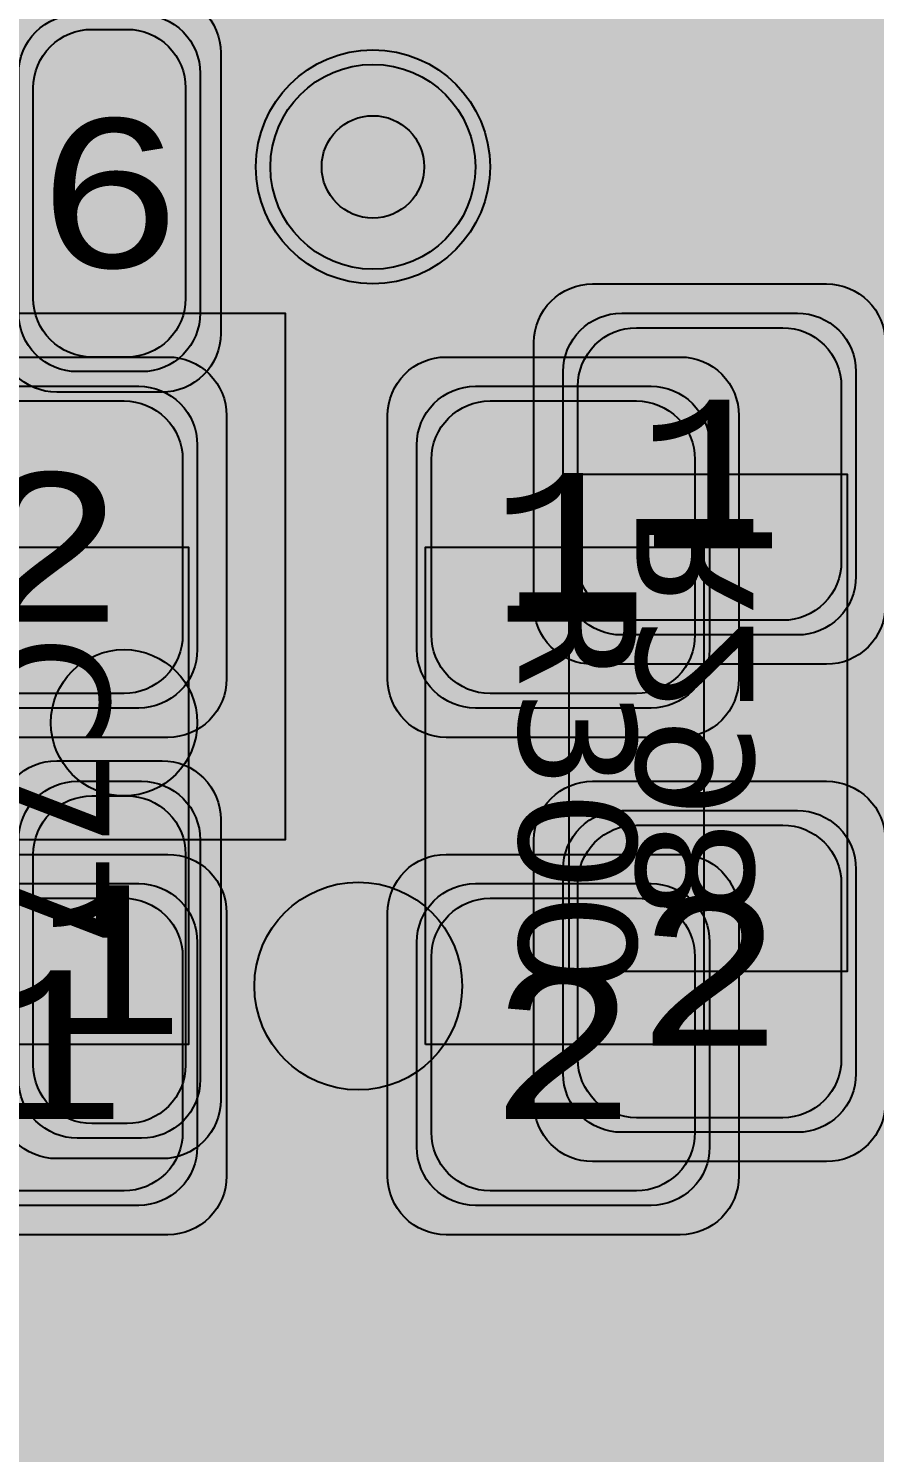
# Model space of a CAD drawing. Extents: x -28 to 199, y -61 to 255.
# Drawn here: x 108.424 to 111.313, y 153.506 to 158.373 of the extents above; entities that cross this region are included whole.
import ezdxf
from ezdxf.enums import TextEntityAlignment as Align

# ---------------------------------------------------------------- set-up
doc = ezdxf.new("R2010")
doc.units = 0
doc.header["$MEASUREMENT"] = 0
for name, color, linetype in [('ASSEMBLY_OUTLINES_BTM', 191, 'CONTINUOUS'), ('ASSEMBLY_OUTLINES_TOP', 102, 'CONTINUOUS'), ('ASSEMBLY_PART_NUMBERS_BTM', 191, 'CONTINUOUS'), ('ASSEMBLY_PART_NUMBERS_TOP', 102, 'CONTINUOUS'), ('ASSEMBLY_REF_DES_BTM', 191, 'CONTINUOUS'), ('ASSEMBLY_REF_DES_TOP', 102, 'CONTINUOUS'), ('DRILL_DRAWING', 21, 'CONTINUOUS'), ('GENERATED_SILKSCREEN_BTM', 255, 'CONTINUOUS'), ('GENERATED_SILKSCREEN_TOP', 140, 'CONTINUOUS'), ('PART_PADS_SMD_BTM', 10, 'CONTINUOUS'), ('PART_PADS_SMD_TOP', 150, 'CONTINUOUS'), ('PIN_NUMBERS_BTM', 8, 'CONTINUOUS'), ('PIN_NUMBERS_TOP', 8, 'CONTINUOUS'), ('PLACEMENT_OUTLINES_BTM', 222, 'CONTINUOUS'), ('PLACEMENT_OUTLINES_TOP', 130, 'CONTINUOUS'), ('PLANE_SHAPES_LAYER_2', 230, 'CONTINUOUS'), ('PLANE_SHAPES_LAYER_3', 81, 'CONTINUOUS'), ('SILKSCREEN_OUTLINES_BTM', 211, 'CONTINUOUS'), ('SILKSCREEN_OUTLINES_TOP', 150, 'CONTINUOUS'), ('SILKSCREEN_REF_DES_BTM', 211, 'CONTINUOUS'), ('SILKSCREEN_REF_DES_TOP', 150, 'CONTINUOUS'), ('SOLDERMASK_PADS_BTM', 12, 'CONTINUOUS'), ('SOLDERMASK_PADS_TOP', 180, 'CONTINUOUS'), ('SOLDERPASTE_PADS_BTM', 12, 'CONTINUOUS'), ('SOLDERPASTE_PADS_TOP', 180, 'CONTINUOUS'), ('TRACES_LAYER_BOTTOM', 10, 'CONTINUOUS'), ('TRACES_LAYER_TOP', 150, 'CONTINUOUS'), ('VIA_HOLES_LAYER_2', 30, 'CONTINUOUS'), ('VIA_HOLES_LAYER_3', 30, 'CONTINUOUS'), ('VIA_HOLES_LAYER_BOTTOM', 30, 'CONTINUOUS'), ('VIA_HOLES_LAYER_TOP', 30, 'CONTINUOUS'), ('VIA_PADS_LAYER_2', 230, 'CONTINUOUS'), ('VIA_PADS_LAYER_3', 81, 'CONTINUOUS'), ('VIA_PADS_LAYER_BOTTOM', 10, 'CONTINUOUS'), ('VIA_PADS_LAYER_TOP', 150, 'CONTINUOUS')]:
    doc.layers.add(name, color=color, linetype=linetype)
doc.styles.add('COURIER_NEW', font='COUR.TTF')
doc.styles.add('VERDANA', font='verdana.TTF')
doc.styles.add('VERIBEST_GERBER_0', font='txt')

msp = doc.modelspace()

# ---------------------------------------------------------------- hatches: boundary and pattern name
at = {"layer": 'ASSEMBLY_OUTLINES_BTM'}
h = msp.add_hatch(color=256, dxfattribs=at)
edge = h.paths.add_edge_path()
edge.add_arc((108.75, 156), 0.25, 0, 360)
at = {"layer": 'GENERATED_SILKSCREEN_BTM'}
h = msp.add_hatch(color=256, dxfattribs=at)
edge = h.paths.add_edge_path()
edge.add_arc((109.55, 155.1), 0.355, 0, 360)
at = {"layer": 'PLANE_SHAPES_LAYER_2'}
h = msp.add_hatch(color=256, dxfattribs=at)
h.paths.add_polyline_path([(169.5, 129.25), (149.5, 129.25), (142.25, 122), (142.25, 90.5), (147.5, 90.5), (147.5, 80), (154, 80), (154, 69.25), (131.75, 69.25), (131.75, 73.25), (121.25, 73.25), (121.25, 81), (110.5, 81), (110.5, 125.75), (106.5, 125.75), (106.5, 128.75), (93.5, 128.75), (93.5, 120.25), (91.75, 120.25), (91.75, 121.5), (80, 121.5), (80, 118.25), (73.25, 118.25), (73.25, 124.5), (67.5, 124.5), (67.5, 128), (57.75, 128), (57.75, 120.25), (55.25, 120.25), (55.25, 121.5), (47.5, 121.5), (47.5, 119), (35, 119), (35, 134.75), (32.75, 134.75), (32.75, 159.75), (29.25, 159.75), (29.25, 175.25), (22.5, 175.25), (22.5, 195.25), (17.25, 195.25), (17.25, 198), (22.5, 198), (22.5, 216.5), (40.25, 216.5), (40.25, 235.5), (54.5, 235.5), (54.5, 254), (87.25, 254), (87.25, 236.25), (86.25, 236.25), (86.25, 228.75), (81, 228.75), (81, 218.75), (95.25, 218.75), (95.25, 194.5), (87, 194.5), (87, 172), (131.1, 172), (131.1, 208.75), (115.5, 208.75), (115.5, 213.75), (106.75, 213.75), (106.75, 218.75), (110.25, 222.25), (110.25, 226.25), (142.5, 226.25), (142.5, 221.5), (160.5, 221.5), (160.5, 240.75), (169.5, 240.75)])
h.paths.add_polyline_path([(35.5, 149.5), (41.75, 149.5), (41.75, 152), (39.25, 152), (39.25, 154), (37.75, 154), (37.75, 152), (35.5, 152)], flags=16)
h.paths.add_polyline_path([(37.5, 125.75), (37.5, 128.75), (42.75, 128.75), (42.75, 125.75)], flags=16)
h.paths.add_polyline_path([(52, 127.75), (52, 130.75), (54.25, 130.75), (54.25, 127.75)], flags=16)
h.paths.add_polyline_path([(50.75, 219.5), (50.75, 226.5), (71.75, 226.5), (71.75, 219.5)], flags=16)
h.paths.add_polyline_path([(66.5, 150.75), (66.5, 177.5), (72.25, 177.5), (72.25, 150.75)], flags=16)
h.paths.add_polyline_path([(47.25, 185.25), (73, 185.25), (73, 188.25), (70.25, 188.25), (70.25, 191), (47.25, 191)], flags=16)
h.paths.add_polyline_path([(84.5, 208), (84.5, 212.75), (85, 212.75), (85, 208)], flags=16)
h.paths.add_polyline_path([(61.5, 137.25), (87.75, 137.25), (87.75, 140.5), (84.75, 140.5), (84.75, 143), (61.5, 143)], flags=16)
h.paths.add_polyline_path([(88.75, 127), (88.75, 130), (91, 130), (91, 127)], flags=16)
h.paths.add_polyline_path([(85.5, 130.25), (85.5, 132.5), (91, 132.5), (91, 130.25)], flags=16)
h.paths.add_polyline_path([(108.75, 142.25), (135.75, 142.25), (135.75, 145.75), (132.25, 145.75), (132.25, 149), (108.75, 149)], flags=16)
h.paths.add_polyline_path([(114.25, 126.75), (140.75, 126.75), (140.75, 129.75), (137.25, 129.75), (137.25, 133), (114.25, 133)], flags=16)
h.paths.add_polyline_path([(155.25, 180.25), (166.25, 180.25), (166.25, 186.25), (152.25, 186.25), (152.25, 183), (155.25, 183)], flags=16)
at = {"layer": 'PLANE_SHAPES_LAYER_3'}
h = msp.add_hatch(color=256, dxfattribs=at)
h.paths.add_polyline_path([(169.5, 129.25), (149.5, 129.25), (142.25, 122), (142.25, 90.5), (147.5, 90.5), (147.5, 80), (154, 80), (154, 69.25), (131.75, 69.25), (131.75, 73.25), (121.25, 73.25), (121.25, 81), (110.5, 81), (110.5, 125.75), (106.5, 125.75), (106.5, 128.75), (93.5, 128.75), (93.5, 120.25), (91.75, 120.25), (91.75, 121.5), (80, 121.5), (80, 118.25), (73.25, 118.25), (73.25, 124.5), (67.5, 124.5), (67.5, 127.75), (58.25, 127.75), (58.25, 130.25), (88.75, 130.25), (88.75, 127), (91, 127), (91, 132.5), (55, 132.5), (55, 131.25), (52, 131.25), (52, 127.75), (55, 127.75), (55, 127.25), (57.75, 127.25), (57.75, 120.25), (55.25, 120.25), (55.25, 121.5), (47.5, 121.5), (47.5, 119), (35, 119), (35, 134.75), (32.75, 134.75), (32.75, 159.75), (29.25, 159.75), (29.25, 175.25), (22.5, 175.25), (22.5, 195.25), (17.25, 195.25), (17.25, 198), (22.5, 198), (22.5, 216.5), (40.25, 216.5), (40.25, 235.5), (54.5, 235.5), (54.5, 254), (87.25, 254), (87.25, 236.25), (86.25, 236.25), (86.25, 228.75), (81, 228.75), (81, 218.75), (95.25, 218.75), (95.25, 194.5), (87, 194.5), (87, 172), (131.1, 172), (131.1, 208.75), (115.5, 208.75), (115.5, 213.75), (106.75, 213.75), (106.75, 218.75), (110.25, 222.25), (110.25, 226.25), (142.5, 226.25), (142.5, 221.5), (160.5, 221.5), (160.5, 240.75), (169.5, 240.75)])
h.paths.add_polyline_path([(35.5, 149.5), (41.75, 149.5), (41.75, 152), (39.25, 152), (39.25, 154), (37.75, 154), (37.75, 152), (35.5, 152)], flags=16)
h.paths.add_polyline_path([(37.5, 125.75), (37.5, 128.75), (42.75, 128.75), (42.75, 125.75)], flags=16)
h.paths.add_polyline_path([(50.75, 219.5), (50.75, 226.5), (71.75, 226.5), (71.75, 219.5)], flags=16)
h.paths.add_polyline_path([(66.5, 150.75), (66.5, 177.5), (72.25, 177.5), (72.25, 150.75)], flags=16)
h.paths.add_polyline_path([(47.25, 185.25), (73, 185.25), (73, 188.25), (70.25, 188.25), (70.25, 191), (47.25, 191)], flags=16)
h.paths.add_polyline_path([(84.5, 208), (84.5, 212.75), (85, 212.75), (85, 208)], flags=16)
h.paths.add_polyline_path([(61.5, 137.25), (87.75, 137.25), (87.75, 140.5), (84.75, 140.5), (84.75, 143), (61.5, 143)], flags=16)
h.paths.add_polyline_path([(108.75, 142.25), (135.75, 142.25), (135.75, 145.75), (132.25, 145.75), (132.25, 149), (108.75, 149)], flags=16)
h.paths.add_polyline_path([(114.25, 126.75), (140.75, 126.75), (140.75, 129.75), (137.25, 129.75), (137.25, 133), (114.25, 133)], flags=16)
h.paths.add_polyline_path([(155.25, 180.25), (166.25, 180.25), (166.25, 186.25), (152.25, 186.25), (152.25, 183), (155.25, 183)], flags=16)
at = {"layer": 'SILKSCREEN_OUTLINES_BTM'}
h = msp.add_hatch(color=256, dxfattribs=at)
edge = h.paths.add_edge_path()
edge.add_arc((109.55, 155.1), 0.355, 0, 360)
at = {"layer": 'VIA_HOLES_LAYER_2'}
h = msp.add_hatch(color=256, dxfattribs=at)
edge = h.paths.add_edge_path()
edge.add_arc((109.6, 157.9), 0.175, 0, 360)
at = {"layer": 'VIA_HOLES_LAYER_3'}
h = msp.add_hatch(color=256, dxfattribs=at)
edge = h.paths.add_edge_path()
edge.add_arc((109.6, 157.9), 0.175, 0, 360)
at = {"layer": 'VIA_HOLES_LAYER_BOTTOM'}
h = msp.add_hatch(color=256, dxfattribs=at)
edge = h.paths.add_edge_path()
edge.add_arc((109.6, 157.9), 0.175, 0, 360)
at = {"layer": 'VIA_HOLES_LAYER_TOP'}
h = msp.add_hatch(color=256, dxfattribs=at)
edge = h.paths.add_edge_path()
edge.add_arc((109.6, 157.9), 0.175, 0, 360)

# ---------------------------------------------------------------- linework, layer by layer
at = {"layer": 'ASSEMBLY_OUTLINES_BTM', "const_width": 0.1}
msp.add_lwpolyline([(106.2, 155.6), (106.2, 157.4), (109.3, 157.4), (109.3, 155.6)], close=True, dxfattribs=at)
at = {"layer": 'ASSEMBLY_OUTLINES_BTM'}
msp.add_lwpolyline([(110.27, 155.15), (110.27, 156.85), (111.22, 156.85), (111.22, 155.15)], close=True, dxfattribs=at)
msp.add_circle((108.75, 156), 0.25, dxfattribs=at)
at = {"layer": 'ASSEMBLY_OUTLINES_TOP'}
for points in [[(108.02, 154.9), (108.02, 156.6), (108.97, 156.6), (108.97, 154.9)], [(109.78, 154.9), (109.78, 156.6), (110.73, 156.6), (110.73, 154.9)]]:
    msp.add_lwpolyline(points, close=True, dxfattribs=at)
at = {"layer": 'GENERATED_SILKSCREEN_BTM', "const_width": 0.15}
for points in [[(109.300005, 155.6, -0.4142135624), (109.3, 155.599995), (109.085, 155.599995), (109.085, 155.6), (109.085, 155.600005), (109.299995, 155.600005), (109.299995, 157.399995), (109.085, 157.399995), (109.085, 157.4), (109.085, 157.400005), (109.3, 157.400005, -0.4142135624), (109.300005, 157.4), (109.300005, 155.6)], [(110.270005, 155.707911, 1.22306e-05), (110.269995, 155.707902), (110.269995, 156.292098, 1.22306e-05), (110.270005, 156.292089), (110.270005, 155.707911)], [(111.220005, 155.716156, 1.1642e-05), (111.219995, 155.716164), (111.219995, 156.283836, 1.1642e-05), (111.220005, 156.283844), (111.220005, 155.716156)]]:
    msp.add_lwpolyline(points, format="xyb", dxfattribs=at)
for points in [[(108.9936, 153.4092), (108.9936, 154.1604), (108.9944, 154.166), (108.9968, 154.17), (109.0008, 154.1724), (109.0064, 154.1732), (109.0104, 154.174), (109.0144, 154.174), (109.0176, 154.1724), (109.0208, 154.1692), (109.1768, 153.95), (109.1784, 153.9468), (109.1792, 153.9444), (109.1792, 153.9388), (109.1768, 153.934), (109.1728, 153.93), (109.168, 153.9268), (109.1624, 153.9252), (109.1592, 153.9252), (109.1568, 153.926), (109.1528, 153.9308), (109.0248, 154.11), (109.0248, 153.4092)], [(109.6216, 153.4092), (109.4968, 153.51), (109.4968, 153.7972), (109.6056, 153.7092), (109.6088, 153.7076), (109.6096, 153.7068), (109.612, 153.706), (109.6152, 153.706), (109.8848, 153.706), (109.888, 153.706), (109.8928, 153.7076), (109.8944, 153.7092), (110.0288, 153.818), (110.0312, 153.8188), (110.032, 153.8204), (110.0336, 153.8228), (110.0352, 153.8284), (110.036, 153.8316), (110.036, 154.0508), (110.0352, 154.0548), (110.0336, 154.058), (110.032, 154.0604), (110.0312, 154.0612), (110.0288, 154.0636), (109.8944, 154.1732), (109.8912, 154.174), (109.8896, 154.1748), (109.888, 154.1756), (109.8848, 154.1764), (109.6152, 154.1764), (109.612, 154.1756), (109.6104, 154.1748), (109.608, 154.174), (109.6048, 154.1732), (109.4704, 154.0636), (109.468, 154.0596), (109.4672, 154.0564), (109.4656, 154.054), (109.4648, 154.0508), (109.4648, 153.502), (109.4656, 153.4996), (109.4672, 153.494), (109.468, 153.4924), (109.4704, 153.4892), (109.6048, 153.3796)], [(110.0032, 154.0428), (110.0032, 153.8396), (109.88, 153.738), (109.6216, 153.738), (109.4968, 153.8396), (109.4968, 154.0428), (109.6216, 154.1436), (109.88, 154.1436), (110.0032, 154.0428)], [(110.3616, 153.3796), (110.2264, 153.4892), (110.224, 153.4924), (110.2232, 153.494), (110.2216, 153.498), (110.2208, 153.502), (110.2208, 154.0508), (110.2216, 154.0548), (110.2232, 154.0572), (110.2232, 154.0596), (110.2248, 154.0604), (110.2256, 154.0612), (110.2264, 154.0628), (110.3616, 154.1732)], [(110.7592, 154.1436), (110.3776, 154.1436), (110.2528, 154.0428), (110.2528, 153.51), (110.3776, 153.4092), (110.7592, 153.4092), (110.7592, 154.1436)], [(110.3616, 154.1732), (110.3656, 154.1748), (110.3688, 154.1756), (110.372, 154.1764), (110.7768, 154.1764), (110.7824, 154.1748), (110.7872, 154.1708), (110.7912, 154.166), (110.7928, 154.1604), (110.7928, 153.3924)], [(109.8944, 153.3796), (110.0288, 153.4892), (110.0312, 153.4908), (110.0328, 153.4932), (110.0336, 153.498), (110.0328, 153.5036), (110.0304, 153.5092), (110.0264, 153.5132), (110.0216, 153.5164), (110.016, 153.5172), (110.0104, 153.5156), (109.88, 153.4092)]]:
    msp.add_lwpolyline(points, dxfattribs=at)
at = {"layer": 'GENERATED_SILKSCREEN_BTM'}
msp.add_circle((109.55, 155.1), 0.355, dxfattribs=at)
at = {"layer": 'GENERATED_SILKSCREEN_TOP', "const_width": 0.15}
for points in [[(108.970005, 155.466156, 1.1642e-05), (108.969995, 155.466164), (108.969995, 156.033836, 1.1642e-05), (108.970005, 156.033844), (108.970005, 155.466156)], [(109.780005, 155.466164, 1.1642e-05), (109.779995, 155.466156), (109.779995, 156.033844, 1.1642e-05), (109.780005, 156.033836), (109.780005, 155.466164)], [(110.730005, 155.457902, 1.22306e-05), (110.729995, 155.457911), (110.729995, 156.042089, 1.22306e-05), (110.730005, 156.042098), (110.730005, 155.457902)]]:
    msp.add_lwpolyline(points, format="xyb", dxfattribs=at)
for points in [[(110.0392, 153.4756), (110.0408, 153.4732), (110.0448, 153.4724), (110.0488, 153.47), (110.0528, 153.47), (110.2176, 153.47), (110.2216, 153.47), (110.224, 153.4724), (110.2264, 153.4724), (110.2272, 153.4732), (110.228, 153.474), (110.2304, 153.4756), (110.34, 153.6116), (110.3416, 153.6156), (110.3424, 153.618), (110.3432, 153.622), (110.3432, 154.0252), (110.3416, 154.0324), (110.3376, 154.0364), (110.3336, 154.0412), (110.3272, 154.0428), (109.5592, 154.0428), (109.5528, 154.0412), (109.5488, 154.0372), (109.5464, 154.0324), (109.5456, 154.0268), (109.5464, 154.0204), (109.5488, 154.0148), (109.5528, 154.0108), (109.5592, 154.0092), (109.9272, 154.0092), (109.9272, 153.6332), (109.5544, 153.502), (109.5488, 153.4988), (109.5456, 153.4932), (109.5448, 153.4868), (109.5464, 153.482), (109.5496, 153.4772), (109.5536, 153.4732), (109.5584, 153.4708), (109.5648, 153.4724), (109.9376, 153.6036), (110.0392, 153.4756)], [(110.3104, 154.0092), (110.3104, 153.626), (110.2096, 153.502), (110.0608, 153.502), (109.9592, 153.626), (109.9592, 154.0092), (110.3104, 154.0092)]]:
    msp.add_lwpolyline(points, dxfattribs=at)
at = {"layer": 'PART_PADS_SMD_BTM'}
for points in [[(108.59, 157.2, -0.4142135624), (108.39, 157.4), (108.39, 158.22, -0.4142135624), (108.59, 158.42), (108.81, 158.42, -0.4142135624), (109.01, 158.22), (109.01, 157.4, -0.4142135624), (108.81, 157.2)], [(111.05, 157.4, -0.4142135624), (111.25, 157.2), (111.25, 156.5, -0.4142135624), (111.05, 156.3), (110.45, 156.3, -0.4142135624), (110.25, 156.5), (110.25, 157.2, -0.4142135624), (110.45, 157.4)], [(108.59, 154.58, -0.4142135624), (108.39, 154.78), (108.39, 155.6, -0.4142135624), (108.59, 155.8), (108.81, 155.8, -0.4142135624), (109.01, 155.6), (109.01, 154.78, -0.4142135624), (108.81, 154.58)], [(111.05, 155.7, -0.4142135624), (111.25, 155.5), (111.25, 154.8, -0.4142135624), (111.05, 154.6), (110.45, 154.6, -0.4142135624), (110.25, 154.8), (110.25, 155.5, -0.4142135624), (110.45, 155.7)]]:
    msp.add_lwpolyline(points, format="xyb", close=True, dxfattribs=at)
at = {"layer": 'PART_PADS_SMD_TOP'}
for points in [[(108.2, 156.05, -0.4142135624), (108, 156.25), (108, 156.95, -0.4142135624), (108.2, 157.15), (108.8, 157.15, -0.4142135624), (109, 156.95), (109, 156.25, -0.4142135624), (108.8, 156.05)], [(110.55, 157.15, -0.4142135624), (110.75, 156.95), (110.75, 156.25, -0.4142135624), (110.55, 156.05), (109.95, 156.05, -0.4142135624), (109.75, 156.25), (109.75, 156.95, -0.4142135624), (109.95, 157.15)], [(108.2, 154.35, -0.4142135624), (108, 154.55), (108, 155.25, -0.4142135624), (108.2, 155.45), (108.8, 155.45, -0.4142135624), (109, 155.25), (109, 154.55, -0.4142135624), (108.8, 154.35)], [(110.55, 155.45, -0.4142135624), (110.75, 155.25), (110.75, 154.55, -0.4142135624), (110.55, 154.35), (109.95, 154.35, -0.4142135624), (109.75, 154.55), (109.75, 155.25, -0.4142135624), (109.95, 155.45)]]:
    msp.add_lwpolyline(points, format="xyb", close=True, dxfattribs=at)
at = {"layer": 'PLACEMENT_OUTLINES_BTM'}
for points in [[(106.2, 155.6), (106.2, 157.4), (109.3, 157.4), (109.3, 155.6)], [(110.27, 155.15), (110.27, 156.85), (111.22, 156.85), (111.22, 155.15)]]:
    msp.add_lwpolyline(points, close=True, dxfattribs=at)
at = {"layer": 'PLACEMENT_OUTLINES_TOP'}
for points in [[(108.02, 154.9), (108.02, 156.6), (108.97, 156.6), (108.97, 154.9)], [(109.78, 154.9), (109.78, 156.6), (110.73, 156.6), (110.73, 154.9)]]:
    msp.add_lwpolyline(points, close=True, dxfattribs=at)
at = {"layer": 'SILKSCREEN_OUTLINES_BTM'}
for points in [[(106.2, 155.6), (106.2, 157.4), (109.3, 157.4), (109.3, 155.6)], [(110.27, 155.15), (110.27, 156.85), (111.22, 156.85), (111.22, 155.15)]]:
    msp.add_lwpolyline(points, close=True, dxfattribs=at)
msp.add_circle((109.55, 155.1), 0.355, dxfattribs=at)
at = {"layer": 'SILKSCREEN_OUTLINES_TOP'}
for points in [[(108.02, 154.9), (108.02, 156.6), (108.97, 156.6), (108.97, 154.9)], [(109.78, 154.9), (109.78, 156.6), (110.73, 156.6), (110.73, 154.9)]]:
    msp.add_lwpolyline(points, close=True, dxfattribs=at)
at = {"layer": 'SOLDERMASK_PADS_BTM'}
for points in [[(108.52, 157.13, -0.4142135624), (108.32, 157.33), (108.32, 158.29, -0.4142135624), (108.52, 158.49), (108.88, 158.49, -0.4142135624), (109.08, 158.29), (109.08, 157.33, -0.4142135624), (108.88, 157.13)], [(111.15, 157.5, -0.4142135624), (111.35, 157.3), (111.35, 156.4, -0.4142135624), (111.15, 156.2), (110.35, 156.2, -0.4142135624), (110.15, 156.4), (110.15, 157.3, -0.4142135624), (110.35, 157.5)], [(108.52, 154.51, -0.4142135624), (108.32, 154.71), (108.32, 155.67, -0.4142135624), (108.52, 155.87), (108.88, 155.87, -0.4142135624), (109.08, 155.67), (109.08, 154.71, -0.4142135624), (108.88, 154.51)], [(111.15, 155.8, -0.4142135624), (111.35, 155.6), (111.35, 154.7, -0.4142135624), (111.15, 154.5), (110.35, 154.5, -0.4142135624), (110.15, 154.7), (110.15, 155.6, -0.4142135624), (110.35, 155.8)]]:
    msp.add_lwpolyline(points, format="xyb", close=True, dxfattribs=at)
at = {"layer": 'SOLDERMASK_PADS_TOP'}
for points in [[(108.1, 155.95, -0.4142135624), (107.9, 156.15), (107.9, 157.05, -0.4142135624), (108.1, 157.25), (108.9, 157.25, -0.4142135624), (109.1, 157.05), (109.1, 156.15, -0.4142135624), (108.9, 155.95)], [(110.65, 157.25, -0.4142135624), (110.85, 157.05), (110.85, 156.15, -0.4142135624), (110.65, 155.95), (109.85, 155.95, -0.4142135624), (109.65, 156.15), (109.65, 157.05, -0.4142135624), (109.85, 157.25)], [(108.1, 154.25, -0.4142135624), (107.9, 154.45), (107.9, 155.35, -0.4142135624), (108.1, 155.55), (108.9, 155.55, -0.4142135624), (109.1, 155.35), (109.1, 154.45, -0.4142135624), (108.9, 154.25)], [(110.65, 155.55, -0.4142135624), (110.85, 155.35), (110.85, 154.45, -0.4142135624), (110.65, 154.25), (109.85, 154.25, -0.4142135624), (109.65, 154.45), (109.65, 155.35, -0.4142135624), (109.85, 155.55)]]:
    msp.add_lwpolyline(points, format="xyb", close=True, dxfattribs=at)
at = {"layer": 'SOLDERPASTE_PADS_BTM'}
for points in [[(108.64, 157.25, -0.4142135624), (108.44, 157.45), (108.44, 158.17, -0.4142135624), (108.64, 158.37), (108.76, 158.37, -0.4142135624), (108.96, 158.17), (108.96, 157.45, -0.4142135624), (108.76, 157.25)], [(111, 157.35, -0.4142135624), (111.2, 157.15), (111.2, 156.55, -0.4142135624), (111, 156.35), (110.5, 156.35, -0.4142135624), (110.3, 156.55), (110.3, 157.15, -0.4142135624), (110.5, 157.35)], [(108.64, 154.63, -0.4142135624), (108.44, 154.83), (108.44, 155.55, -0.4142135624), (108.64, 155.75), (108.76, 155.75, -0.4142135624), (108.96, 155.55), (108.96, 154.83, -0.4142135624), (108.76, 154.63)], [(111, 155.65, -0.4142135624), (111.2, 155.45), (111.2, 154.85, -0.4142135624), (111, 154.65), (110.5, 154.65, -0.4142135624), (110.3, 154.85), (110.3, 155.45, -0.4142135624), (110.5, 155.65)]]:
    msp.add_lwpolyline(points, format="xyb", close=True, dxfattribs=at)
at = {"layer": 'SOLDERPASTE_PADS_TOP'}
for points in [[(108.25, 156.1, -0.4142135624), (108.05, 156.3), (108.05, 156.9, -0.4142135624), (108.25, 157.1), (108.75, 157.1, -0.4142135624), (108.95, 156.9), (108.95, 156.3, -0.4142135624), (108.75, 156.1)], [(110.5, 157.1, -0.4142135624), (110.7, 156.9), (110.7, 156.3, -0.4142135624), (110.5, 156.1), (110, 156.1, -0.4142135624), (109.8, 156.3), (109.8, 156.9, -0.4142135624), (110, 157.1)], [(108.25, 154.4, -0.4142135624), (108.05, 154.6), (108.05, 155.2, -0.4142135624), (108.25, 155.4), (108.75, 155.4, -0.4142135624), (108.95, 155.2), (108.95, 154.6, -0.4142135624), (108.75, 154.4)], [(110.5, 155.4, -0.4142135624), (110.7, 155.2), (110.7, 154.6, -0.4142135624), (110.5, 154.4), (110, 154.4, -0.4142135624), (109.8, 154.6), (109.8, 155.2, -0.4142135624), (110, 155.4)]]:
    msp.add_lwpolyline(points, format="xyb", close=True, dxfattribs=at)
at = {"layer": 'TRACES_LAYER_BOTTOM'}
for points, const_width in [([(109.5, 159.4), (109.5, 159.35), (110.75, 158.1)], 0.35), ([(110.75, 158.1), (110.75, 156.85)], 0.254), ([(109.6, 157.9), (109.51, 157.81), (108.7, 157.81)], 0.35), ([(115.7, 156.1), (113.370417, 156.1), (112.420417, 155.15), (110.75, 155.15)], 0.35), ([(108.7, 155.19), (109.933, 155.19)], 0.35), ([(109.933, 155.19), (109.973, 155.15), (110.75, 155.15)], 0.254)]:
    msp.add_lwpolyline(points, dxfattribs=dict(at, const_width=const_width))
at = {"layer": 'TRACES_LAYER_TOP'}
for points, const_width in [([(115.070583, 166.791764), (109.6, 161.321181), (109.6, 157.9)], 0.35), ([(110.25, 156.6), (110.25, 160.036712), (110.5, 160.286712), (110.5, 161.1)], 0.254), ([(112.05, 157.1), (111.473, 157.1), (111.473, 157.046), (111.027, 156.6), (110.25, 156.6)], 0.35), ([(108.5, 156.6), (110.25, 156.6)], 0.35), ([(108.5, 154.9), (108.5, 154.85), (107.7, 154.05)], 0.35), ([(112.05, 154.4), (111.330576, 154.4), (110.830576, 154.9), (110.25, 154.9)], 0.35)]:
    msp.add_lwpolyline(points, dxfattribs=dict(at, const_width=const_width))
at = {"layer": 'VIA_HOLES_LAYER_2'}
msp.add_circle((109.6, 157.9), 0.175, dxfattribs=at)
at = {"layer": 'VIA_HOLES_LAYER_3'}
msp.add_circle((109.6, 157.9), 0.175, dxfattribs=at)
at = {"layer": 'VIA_HOLES_LAYER_BOTTOM'}
msp.add_circle((109.6, 157.9), 0.175, dxfattribs=at)
at = {"layer": 'VIA_HOLES_LAYER_TOP'}
msp.add_circle((109.6, 157.9), 0.175, dxfattribs=at)
at = {"layer": 'VIA_PADS_LAYER_2'}
msp.add_circle((109.6, 157.9), 0.4, dxfattribs=at)
at = {"layer": 'VIA_PADS_LAYER_3'}
msp.add_circle((109.6, 157.9), 0.4, dxfattribs=at)
at = {"layer": 'VIA_PADS_LAYER_BOTTOM'}
msp.add_circle((109.6, 157.9), 0.35, dxfattribs=at)
at = {"layer": 'VIA_PADS_LAYER_TOP'}
msp.add_circle((109.6, 157.9), 0.35, dxfattribs=at)

# ---------------------------------------------------------------- texts
at = {"layer": 'ASSEMBLY_PART_NUMBERS_BTM', "style": 'VERIBEST_GERBER_0', "text_generation_flag": 2}
for s, p in [('CL21B225KOFNNNE', (110.04, 160.5)), ('MMZ1608A182B', (106.96, 160.25)), ('LTC6993IS6-2#TRMPBF', (110.96, 160))]:
    msp.add_text(s, height=2.032, rotation=90, dxfattribs=at).set_placement(p, align=Align.TOP_LEFT)
for s, p in [('ERJ-3EKF1213V', (112, 160.21)), ('TP-1_OSC_OSC', (131.5, 156.04)), ('CL10B104KB8SFNC', (118.25, 154.46)), ('ERJ-3EKF4701V', (113.75, 154.46))]:
    msp.add_text(s, height=2.032, dxfattribs=at).set_placement(p, align=Align.TOP_LEFT)
at = {"layer": 'ASSEMBLY_PART_NUMBERS_TOP', "style": 'VERIBEST_GERBER_0'}
for s, p in [('SPC02SVJN-RC-3POS', (111.54, 176.5)), ('CL10B104KB8SFNC', (111.04, 155.75))]:
    msp.add_text(s, height=2.032, rotation=270, dxfattribs=at).set_placement(p, align=Align.TOP_LEFT)
for s, p in [('MMZ1608A182B', (94, 154.71)), ('SN74AHCT1G00DBVR', (99.25, 154.21))]:
    msp.add_text(s, height=2.032, dxfattribs=at).set_placement(p, align=Align.TOP_LEFT)
at = {"layer": 'ASSEMBLY_REF_DES_BTM', "style": 'VERDANA', "text_generation_flag": 2}
msp.add_text('R298', height=0.4, rotation=90, dxfattribs=at).set_placement((110.5, 156.75), align=Align.TOP_LEFT)
at = {"layer": 'ASSEMBLY_REF_DES_TOP', "style": 'VERDANA'}
for s, p in [('R300', (110.5, 156.5)), ('C77', (108.7, 156.3))]:
    msp.add_text(s, height=0.4, rotation=270, dxfattribs=at).set_placement(p, align=Align.TOP_LEFT)
at = {"layer": 'DRILL_DRAWING', "style": 'VERIBEST_GERBER_0'}
for p in [(111, 158.9), (109.6, 157.9), (107.7, 154)]:
    msp.add_text('A', height=2, dxfattribs=at).set_placement(p, align=Align.MIDDLE_CENTER)
at = {"layer": 'PIN_NUMBERS_BTM', "style": 'COURIER_NEW'}
for s, p in [('6', (108.7, 157.81)), ('1', (110.75, 156.85)), ('2', (108.5, 156.6)), ('1', (110.25, 156.6)), ('1', (108.7, 155.19)), ('2', (110.75, 155.15)), ('1', (108.5, 154.9)), ('2', (110.25, 154.9))]:
    msp.add_text(s, height=0.508, dxfattribs=at).set_placement(p, align=Align.MIDDLE_CENTER)
at = {"layer": 'PIN_NUMBERS_TOP', "style": 'COURIER_NEW'}
for s, p in [('6', (108.7, 157.81)), ('1', (110.75, 156.85)), ('2', (108.5, 156.6)), ('1', (110.25, 156.6)), ('1', (108.7, 155.19)), ('2', (110.75, 155.15)), ('1', (108.5, 154.9)), ('2', (110.25, 154.9))]:
    msp.add_text(s, height=0.508, dxfattribs=at).set_placement(p, align=Align.MIDDLE_CENTER)
at = {"layer": 'SILKSCREEN_REF_DES_BTM', "style": 'VERIBEST_GERBER_0', "text_generation_flag": 2}
msp.add_text('D91', height=0.8, dxfattribs=at).set_placement((110.9, 154.19), align=Align.TOP_LEFT)
at = {"layer": 'SILKSCREEN_REF_DES_TOP', "style": 'VERIBEST_GERBER_0'}
msp.add_text('R300', height=0.8, rotation=270, dxfattribs=at).set_placement((110.34, 154.15), align=Align.TOP_LEFT)

doc.saveas('drawing.dxf')
